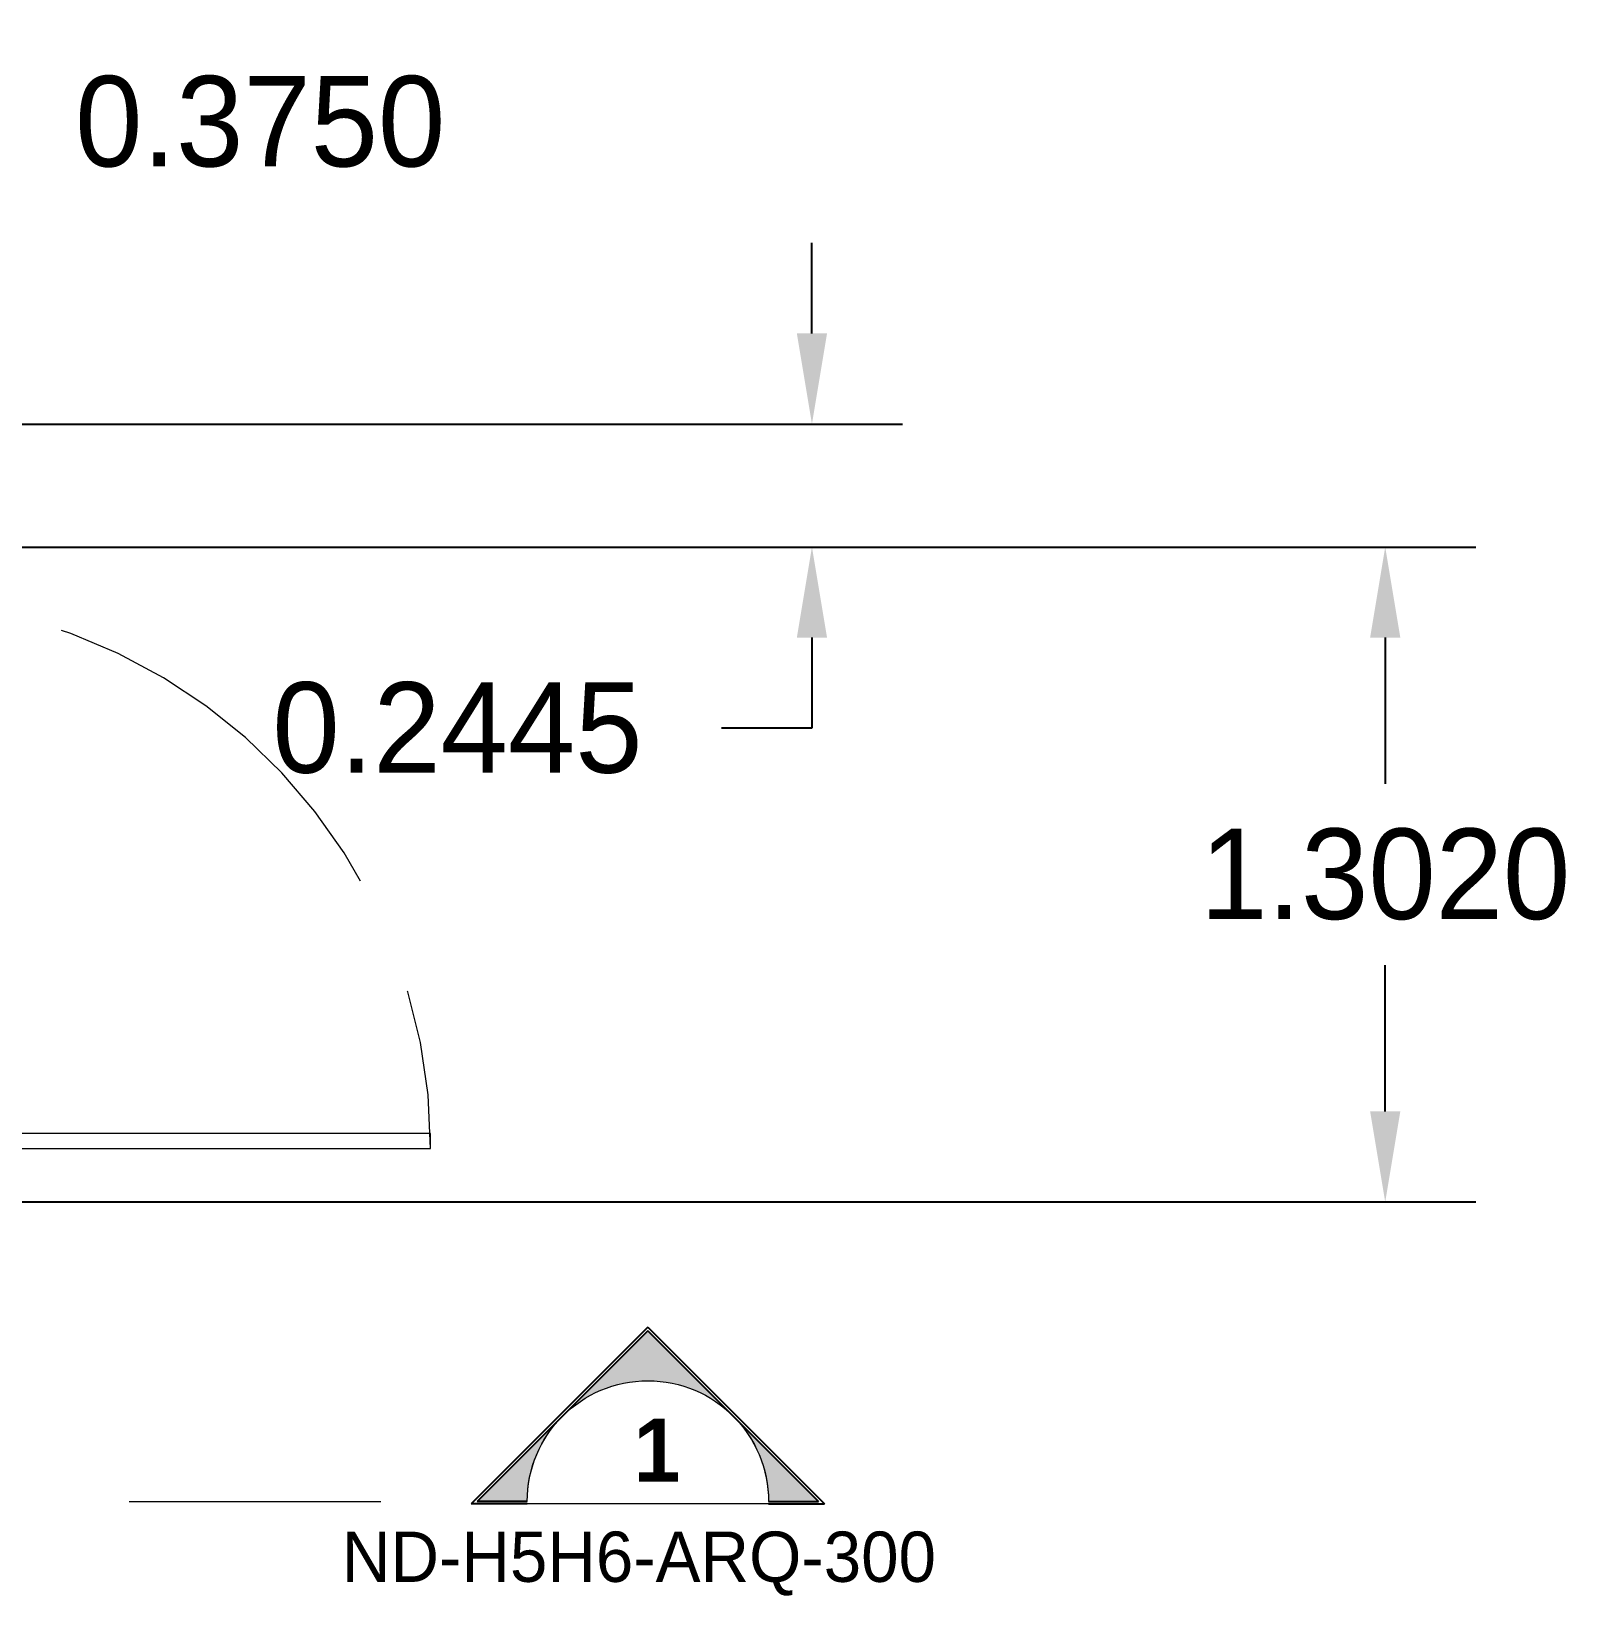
# Model space of a CAD drawing. Header units: metres. Extents: x 1.9 to 30.6, y -0.8 to 18.8.
# Drawn here: x 27.508 to 30.575, y 13.671 to 16.781 of the extents above; entities that cross this region are included whole.
import ezdxf

# ---------------------------------------------------------------- set-up
doc = ezdxf.new("R2010")
doc.units = ezdxf.units.M
doc.linetypes.add('Centro', pattern=[1.5875, 0.3175, -0.238125, 0.79375, -0.238125])
doc.linetypes.add('Dash dot', pattern=[1.05, 0.5, -0.25, 0.05, -0.25])
for name, color, linetype, lineweight in [('A-CORTES', 7, 'Continuous', 18), ('A-EJES', 7, 'Continuous', 18), ('A-PUERTAS', 7, 'Continuous', 25), ('A-PUERTAS1', 7, 'Centro', 18), ('A-SIMBOLOGIA', 7, 'Continuous', 18)]:
    doc.layers.add(name, color=color, linetype=linetype, lineweight=lineweight)
doc.styles.add('Nirmala UI Semilight_4', font='', dxfattribs={"height": 0.1})
doc.styles.add('Nirmala UI Semilight_B', font='', dxfattribs={"height": 0.125})
doc.styles.get('Nirmala UI Semilight_4').set_extended_font_data('Nirmala UI Semilight')
doc.styles.get('Nirmala UI Semilight_B').set_extended_font_data('Nirmala UI Semilight', bold=True)
doc.dimstyles.get("Standard").update_dxf_attribs({"dimtxt": 2.5, "dimasz": 2.5, "dimexe": 1.25, "dimexo": 0.625, "dimtad": 1, "dimtxsty": 'Standard', "dimcen": 2.5, "dimazin": 3, "dimtfac": 1, "dimtmove": 0, "dimatfit": 3})

# ---------------------------------------------------------------- blocks, each defined once
blk = doc.blocks.new('Puerta_AbExt_Doorlock_Muro - P-1 PUERTA DE EMERGENCIA DE 1_2M X 2_13 M_ CON VENTANILLA ABATIMIENTO EXTERIOR DERECHA-1568490-N_P_T_')
at = {"layer": 'A-PUERTAS', "lineweight": 18}
for p, q in [((-0.515, -0.02), (-0.545, -0.02)), ((-0.545, -0.02), (-0.545, -0.075)), ((-0.515, -0.075), (-0.515, -0.02)), ((-0.545, -0.075), (-0.545, -0.0908)), ((-0.545, -0.0917), (-0.545, -1.11)), ((-0.515, -1.11), (-0.515, -0.0756)), ((-0.545, -1.11), (-0.515, -1.11))]:
    blk.add_line(p, q, dxfattribs=at)
at = {"layer": 'A-PUERTAS1', "color": 9, "lineweight": 5, "true_color": 0xc0c0c0}
for start, end in [(357.1019, 0), (270, 356.5103), (356.5409, 357.1019)]:
    blk.add_arc((-0.545, -0.02), 1.09, start, end, dxfattribs=at)
blk = doc.blocks.new('Sección - SimbologiaCortes-GMI-R25-261526-N_P_T_')
at = {"layer": 'A-CORTES', "lineweight": 9, "true_color": 0xe3e3e3}
h = blk.add_hatch(color=254, dxfattribs=at)
edge = h.paths.add_edge_path()
edge.add_line((0.000788, 0), (-0.0012, 0))
edge.add_arc((-0.006, 0), 0.0048, 360, 405)
edge.add_line((-0.002606, 0.003394), (0.000788, 0))
at = {"layer": 'A-SIMBOLOGIA', "lineweight": 9, "true_color": 0xe3e3e3}
h = blk.add_hatch(color=254, dxfattribs=at)
edge = h.paths.add_edge_path()
edge.add_arc((-0.006, 0), 0.0048, 0, 180)
edge.add_line((-0.0108, 0), (-0.012788, 0))
edge.add_line((-0.012788, 0), (-0.006, 0.006788))
edge.add_line((-0.006, 0.006788), (0.000788, 0))
edge.add_line((0.000788, 0), (-0.0012, 0))
h = blk.add_hatch(color=254, dxfattribs=at)
edge = h.paths.add_edge_path()
edge.add_line((-0.012788, 0), (-0.009394, 0.003394))
edge.add_arc((-0.006, 0), 0.0048, 135, 180)
edge.add_line((-0.0108, 0), (-0.012788, 0))
at = {"layer": 'A-SIMBOLOGIA', "lineweight": 25}
for p, q in [((-0.006, 0.00693), (-0.01303, -0.0001)), ((-0.006, 0.00693), (0.00103, -0.0001)), ((-0.006, 0.006788), (-0.012788, 0)), ((-0.006, 0.006788), (0.000788, 0)), ((-0.0108, 0), (-0.012788, 0)), ((-0.0012, 0), (0.000788, 0)), ((-0.010799, -0.0001), (-0.01303, -0.0001)), ((-0.001201, -0.0001), (0.00103, -0.0001))]:
    blk.add_line(p, q, dxfattribs=at)
at = {"layer": 'A-SIMBOLOGIA', "lineweight": 9}
for p, q in [((-0.006, 0.006788), (-0.012788, 0)), ((0.000788, 0), (-0.006, 0.006788)), ((-0.009394, 0.003394), (-0.012788, 0)), ((0.000788, 0), (-0.002606, 0.003394)), ((-0.012788, 0), (-0.0108, 0)), ((-0.0012, 0), (0.000788, 0))]:
    blk.add_line(p, q, dxfattribs=at)
at = {"layer": 'A-SIMBOLOGIA'}
for p, q in [((-0.012788, 0), (-0.0108, 0)), ((-0.0012, 0), (0.000788, 0)), ((-0.010915, -0.0001), (-0.0012, -0.0001))]:
    blk.add_line(p, q, dxfattribs=at)
at = {"layer": 'A-SIMBOLOGIA', "lineweight": 9}
for start, end in [(0, 180), (135, 180), (360, 45)]:
    blk.add_arc((-0.006, 0), 0.0048, start, end, dxfattribs=at)
blk = doc.blocks.new('*D202')
at = {"color": 0, "lineweight": -2, "transparency": 16777216}
for p, q in [((26.7179, 16.0625), (26.7179, 16.7808)), ((27.0929, 16.0625), (27.0929, 16.7808)), ((26.5379, 16.6008), (26.3579, 16.6008)), ((27.2729, 16.6008), (27.4529, 16.6008))]:
    blk.add_line(p, q, dxfattribs=at)
at = {"color": 0, "transparency": 16777216}
for points in [[(26.5379, 16.6308), (26.5379, 16.5708), (26.7179, 16.6008)], [(27.2729, 16.6308), (27.2729, 16.5708), (27.0929, 16.6008)]]:
    blk.add_solid(points, dxfattribs=at)
at = {"layer": 'Defpoints', "color": 0, "transparency": 16777216}
for p in [(27.0929, 16.6008), (26.7179, 16), (27.0929, 16)]:
    blk.add_point(p, dxfattribs=at)
at = {"color": 0, "transparency": 16777216, "insert": (27.9629, 16.6008), "char_height": 0.18, "attachment_point": 5}
blk.add_mtext('\\A1;0.3750', dxfattribs=at)
blk = doc.blocks.new('*D203')
at = {"color": 0, "lineweight": -2, "transparency": 16777216}
for p, q in [((29.0602, 16.18), (29.0602, 16.36)), ((27.1554, 16), (29.2402, 16)), ((27.1554, 15.7555), (29.2402, 15.7555)), ((29.0602, 15.5755), (29.0602, 15.3955)), ((29.0602, 15.3955), (28.8802, 15.3955))]:
    blk.add_line(p, q, dxfattribs=at)
at = {"color": 0, "transparency": 16777216}
for points in [[(29.0302, 16.18), (29.0902, 16.18), (29.0602, 16)], [(29.0302, 15.5755), (29.0902, 15.5755), (29.0602, 15.7555)]]:
    blk.add_solid(points, dxfattribs=at)
at = {"layer": 'Defpoints', "color": 0, "transparency": 16777216}
for p in [(27.0929, 16), (27.0929, 15.7555), (29.0602, 15.7555)]:
    blk.add_point(p, dxfattribs=at)
at = {"color": 0, "transparency": 16777216, "insert": (28.3552, 15.3955), "char_height": 0.18, "attachment_point": 5}
blk.add_mtext('\\A1;0.2445', dxfattribs=at)
blk = doc.blocks.new('*D204')
at = {"color": 0, "lineweight": -2, "transparency": 16777216}
for p, q in [((27.1554, 15.7555), (30.3803, 15.7555)), ((30.2003, 15.5755), (30.2003, 15.2845)), ((30.2003, 14.6335), (30.2003, 14.9245)), ((27.1554, 14.4535), (30.3803, 14.4535))]:
    blk.add_line(p, q, dxfattribs=at)
at = {"color": 0, "transparency": 16777216}
for points in [[(30.1703, 15.5755), (30.2303, 15.5755), (30.2003, 15.7555)], [(30.1703, 14.6335), (30.2303, 14.6335), (30.2003, 14.4535)]]:
    blk.add_solid(points, dxfattribs=at)
at = {"layer": 'Defpoints', "color": 0, "transparency": 16777216}
for p in [(27.0929, 15.7555), (27.0929, 14.4535), (30.2003, 14.4535)]:
    blk.add_point(p, dxfattribs=at)
at = {"color": 0, "transparency": 16777216, "insert": (30.2003, 15.1045), "char_height": 0.18, "attachment_point": 5}
blk.add_mtext('\\A1;1.3020', dxfattribs=at)

msp = doc.modelspace()

# ---------------------------------------------------------------- linework, layer by layer
at = {"layer": 'A-CORTES', "color": 9, "linetype": 'Dash dot', "lineweight": 5, "true_color": 0xc0c0c0}
msp.add_line((14.5025, 13.858), (28.4339, 13.858), dxfattribs=at)
at = {"layer": 'A-EJES', "color": 253, "linetype": 'Dash dot', "true_color": 0xaaaaaa}
msp.add_line((24.8245, 16), (27.7952, 16), dxfattribs=at)

# ---------------------------------------------------------------- block references
at = {"layer": 'A-PUERTAS', "lineweight": 18, "rotation": 89.99999999999991}
msp.add_blockref('Puerta_AbExt_Doorlock_Muro - P-1 PUERTA DE EMERGENCIA DE 1_2M X 2_13 M_ CON VENTANILLA ABATIMIENTO EXTERIOR DERECHA-1568490-N_P_T_', (27.1918, 15.1045), dxfattribs=at)
at = {"layer": 'A-SIMBOLOGIA', "extrusion": (0, 0, -1), "xscale": 49.99999999999998, "yscale": 49.99999999999998, "zscale": 49.99999999999998}
msp.add_blockref('Sección - SimbologiaCortes-GMI-R25-261526-N_P_T_', (-28.4339, 13.858), dxfattribs=at)

# ---------------------------------------------------------------- texts
at = {"layer": 'A-CORTES', "lineweight": 35, "attachment_point": 1}
for s, insert, char_height, width, style in [('\\fNirmala UI Semilight|b1|i0|c0|p34|;1', (28.7055, 14.0226), 0.125, 0.084177, 'Nirmala UI Semilight_B'), ('ND-H5H6-ARQ-300', (28.1253, 13.7981), 0.1, 1.491139, 'Nirmala UI Semilight_4')]:
    msp.add_mtext(s, dxfattribs=dict(at, insert=insert, char_height=char_height, width=width, style=style))

# ---------------------------------------------------------------- dimensions: what is measured, and where the dimension line sits
at = {"color": 6}
dim = msp.add_linear_dim(base=(27.09286, 16.60081), p1=(26.71787, 16), p2=(27.09286, 16), dimstyle='Standard', dxfattribs=at)
dim.commit()
dim.dimension.update_dxf_attribs({"geometry": '*D202', "text_midpoint": (27.96286, 16.60081)})
for base, p1, p2, picture, middle in [((29.0602, 15.7555), (27.0929, 16), (27.0929, 15.7555), '*D203', (28.3552, 15.3955)), ((30.2003, 14.4535), (27.0929, 15.7555), (27.0929, 14.4535), '*D204', (30.2003, 15.1045))]:
    dim = msp.add_linear_dim(base=base, p1=p1, p2=p2, angle=90, dimstyle='Standard', dxfattribs=at)
    dim.commit()
    dim.dimension.update_dxf_attribs({"geometry": picture, "text_midpoint": middle})

doc.saveas('drawing.dxf')
